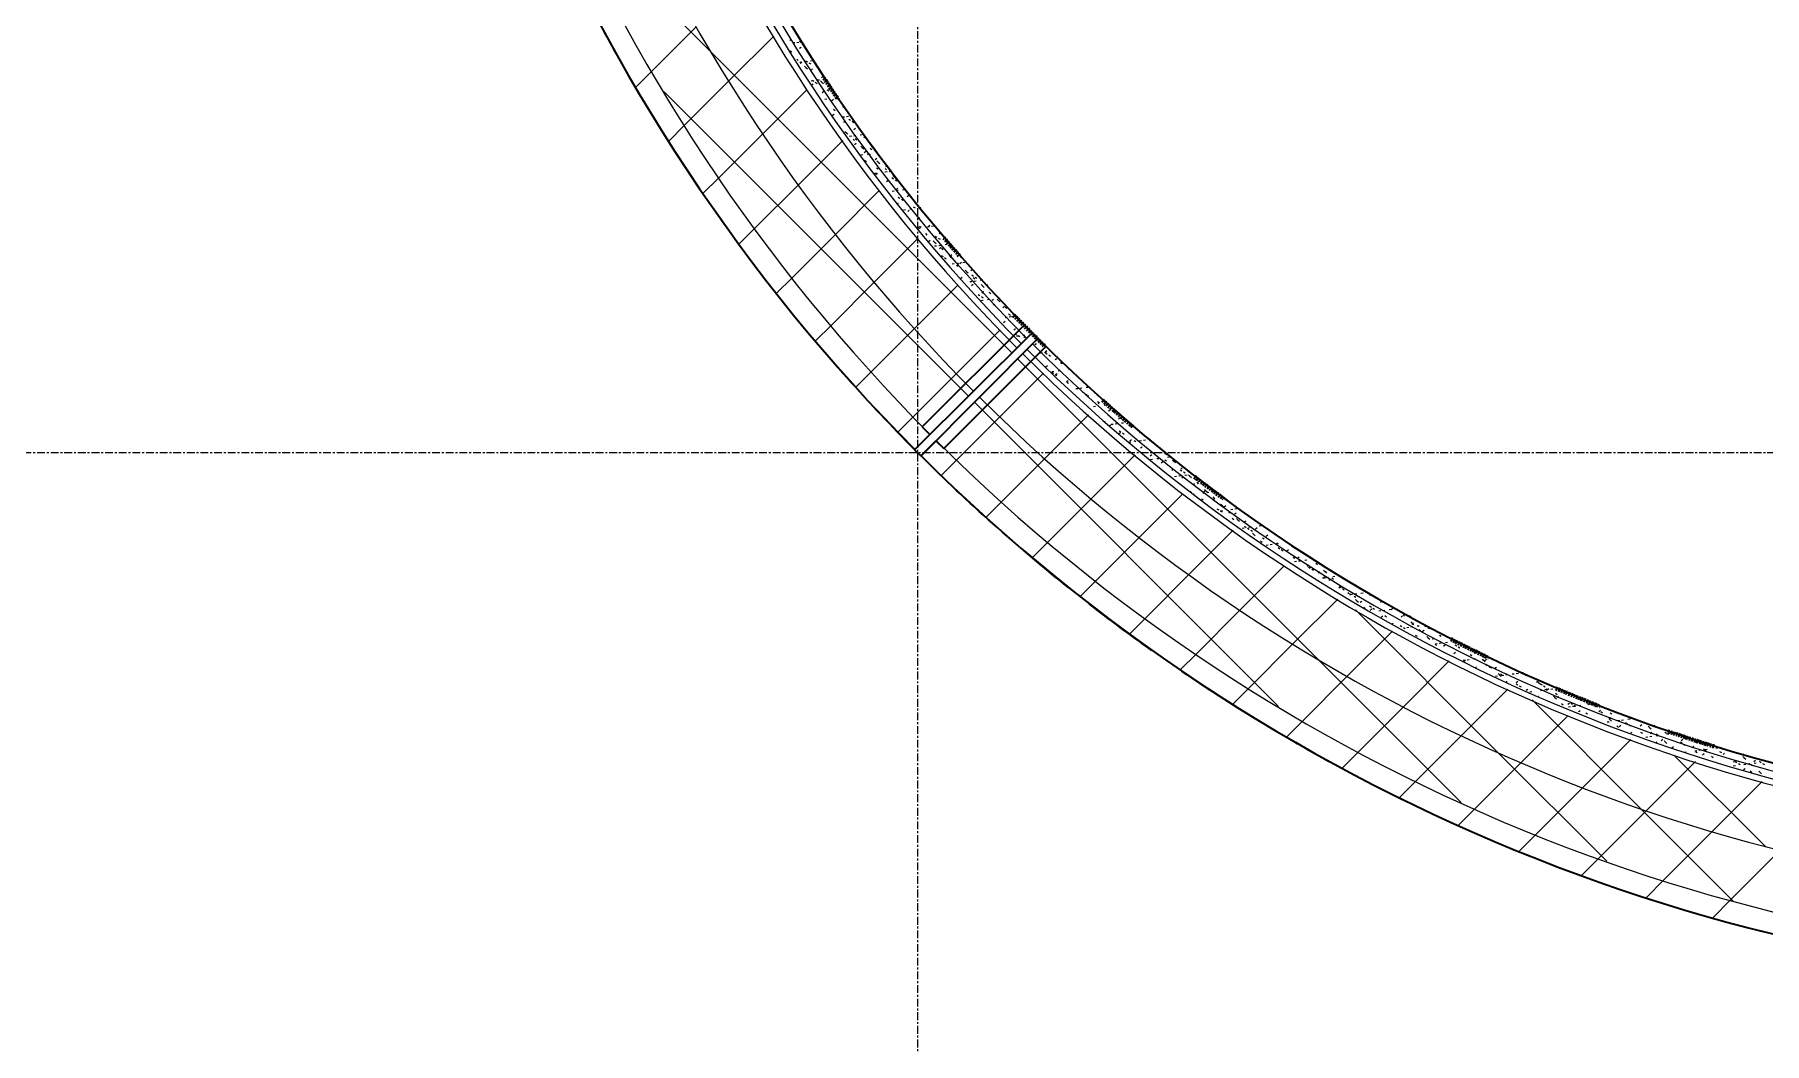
# Model space of a CAD drawing. Header units: millimetres. Extents: x -4948 to 42228, y -4856 to 69378.
# Drawn here: x -1707 to 1115, y -872 to 774 of the extents above; entities that cross this region are included whole.
import ezdxf

# ---------------------------------------------------------------- set-up
doc = ezdxf.new("R2010")
doc.units = ezdxf.units.MM
doc.linetypes.add('Линия сетки', pattern=[22.225, 12.7, -3.175, 3.175, -3.175])
doc.linetypes.add('Штрих 3 х 1_5 мм', pattern=[4.5, 3, -1.5])
for name, color, linetype, lineweight in [('A-AREA', 32, 'Continuous', 9), ('A-FLOR', 192, 'Continuous', 13), ('A-GLAZ', 151, 'Continuous', 13), ('A-WALL', 113, 'Continuous', 13), ('A-WALL-PATT', 111, 'Continuous', 13), ('S-GRID', 1, 'Continuous', 30)]:
    doc.layers.add(name, color=color, linetype=linetype, lineweight=lineweight)
pattern_1 = [(45, (0, 0), (-141.421, 141.421), [])]

# ---------------------------------------------------------------- blocks, each defined once
blk = doc.blocks.new('27ELB-RD-AR-0000-BIM_rvt-1-1 этаж отм_ _0_000 лотки')
at = {"layer": 'A-GLAZ', "lineweight": 9}
h = blk.add_hatch(dxfattribs=at)
h.set_pattern_fill('FP_3', color=252, style=0, pattern_type=2)
h.set_pattern_definition(pattern_1)
h.paths.add_polyline_path([(-271.5, 96.4), (-271.5, 97.1), (-403.7, 239.6), (-394.5, 228.3), (-271.5, 96.4)], flags=0)
h.paths.add_polyline_path([(-512.3, 371.1), (-540.8, 408.6), (-526.3, 388.2)], flags=0)
h.paths.add_polyline_path([(-621.8, 522), (-650.9, 565.4), (-638.9, 546)], flags=0)
h.paths.add_polyline_path([(-721.6, 679.4), (-753.1, 733.7), (-740.9, 710.7), (-722.9, 681.6)], flags=0)
h.paths.add_polyline_path([(-811.2, 842.7), (-842.3, 904.6), (-832, 881.8), (-812.6, 845.3)], flags=0)
h.paths.add_polyline_path([(-890.4, 1011), (-920, 1080.2), (-911.8, 1058.4)], flags=0)
h.paths.add_polyline_path([(-958.8, 1183.8), (-986.3, 1261.1), (-979.9, 1239.8), (-973.6, 1223.1)], flags=0)
h.paths.add_polyline_path([(-1016.2, 1360), (-1040.8, 1446), (-1036, 1425.4)], flags=0)
h.paths.add_polyline_path([(-1062.3, 1538.9), (-1083.1, 1634.1), (-1076.6, 1600.2), (-1074.2, 1589.8)], flags=0)
h.paths.add_polyline_path([(-1097.1, 1719.1), (-1113.2, 1824.6), (-1111.3, 1805.3)], flags=0)
h.paths.add_polyline_path([(-1120.5, 1898.7), (-1130.9, 2016.8), (-1130.2, 1998.2)], flags=0)
h = blk.add_hatch(dxfattribs=at)
h.set_pattern_fill('FP_2', color=252, style=0, pattern_type=2)
h.set_pattern_definition(pattern_1)
h.paths.add_polyline_path([(1833.9, -778.6), (1833.9, -777.6), (1833.9, -778.6)], flags=0)
h.paths.add_polyline_path([(1664.8, -773.1), (1540.7, -762.5), (1642.5, -772.3), (1658.8, -772.9)], flags=0)
h.paths.add_polyline_path([(1833.9, -773), (1833.9, -773), (1833.9, -748)], flags=0)
h.paths.add_polyline_path([(1479.1, -756.4), (1361.1, -739.1), (1447.4, -753.3), (1466.7, -755.2)], flags=0)
h.paths.add_polyline_path([(1294.9, -728.2), (1231.8, -716.2), (1262.9, -723), (1276.1, -725.1)], flags=0)
h.paths.add_polyline_path([(1113, -688.6), (1043.4, -670.7), (1076.4, -680.1), (1108.4, -687.5)], flags=0)
h.paths.add_polyline_path([(934.1, -637.7), (858.4, -613.1), (893.1, -625.3), (903.1, -628.3)], flags=0)
h.paths.add_polyline_path([(759.1, -575.8), (653, -532.4), (713.8, -558.8), (722.2, -562)], flags=0)
h.paths.add_polyline_path([(588.7, -503.4), (487.4, -454.6), (539.2, -481), (546.6, -484.3)], flags=0)
h.paths.add_polyline_path([(423.8, -420.8), (337.6, -373.6), (358.1, -385.8), (375.7, -395.2)], flags=0)
h.paths.add_polyline_path([(265.6, -329), (164, -263.8), (194.2, -284.7), (211.5, -295.4)], flags=0)
h.paths.add_polyline_path([(116, -229.5), (13.1, -154.3), (30.2, -168.3), (114.9, -228.7)], flags=0)
h.paths.add_polyline_path([(-19.8, -127.4), (-129.5, -36.5), (-261.1, 86.7), (-261.1, 86), (-119.8, -45.6), (-29.5, -119.5)], flags=0)
at = {"layer": 'A-AREA', "color": 252, "linetype": 'Штрих 3 х 1_5 мм', "lineweight": 70}
for start, end in [(213.446, 214.3249), (220.3661, 221.1898), (223.9782, 225.5171), (228.2358, 229.6603), (232.3823, 233.6602), (242.9034, 244.3459), (246.9211, 248.5561), (251.0807, 252.7605)]:
    blk.add_arc((1832.4, 2190.4), 2699, start, end, dxfattribs=at)
at = {"layer": 'A-GLAZ', "color": 252, "lineweight": 35}
for p, q in [((-93.1, 299.9), (-259.4, 133.9)), ((-57.8, 264.5), (-93.1, 299.9)), ((-224.1, 98.5), (-57.8, 264.5)), ((-246.7, 121.2), (-271.5, 96.4)), ((-259.4, 133.9), (-246.7, 121.2)), ((-271.5, 96.4), (-261.6, 86.5)), ((-261.6, 86.5), (-236.8, 111.2)), ((-236.8, 111.2), (-224.1, 98.5))]:
    blk.add_line(p, q, dxfattribs=at)
at = {"layer": 'A-GLAZ', "color": 252, "lineweight": 9}
for start, end in [(208.356, 210.6195), (211.8866, 214.2162), (215.3547, 217.8148), (218.6342, 224.865), (225.135, 231.3658), (232.1852, 234.6453), (235.7838, 238.1134), (239.3805, 241.644), (242.9746, 245.2028), (246.5651, 248.7769), (250.1505, 252.36), (253.7281, 255.949)]:
    blk.add_arc((1833.9, 2191.9), 2970.5, start, end, dxfattribs=at)
at = {"layer": 'A-WALL', "color": 252, "lineweight": 35}
for p, q in [((-271.3, 96.9), (-79.9, 287.4)), ((-70.6, 278.1), (-261.1, 86.7))]:
    blk.add_line(p, q, dxfattribs=at)
for radius, start, end in [(2970, 179.6541, 224.8609), (2700, 179.6541, 224.8609), (2700, 225.1391, 270.3459), (2970, 225.1391, 270.3459)]:
    blk.add_arc((1833.9, 2191.9), radius, start, end, dxfattribs=at)
at = {"layer": 'A-WALL', "color": 252, "lineweight": 9}
for radius, start, end in [(2935, 179.6541, 224.8609), (2835, 179.6541, 224.8609), (2735, 179.6541, 224.8609), (2725, 179.6541, 224.8609), (2712.5, 179.6541, 224.8609), (2725, 225.1391, 270.3459), (2712.5, 225.1391, 270.3459), (2735, 225.1391, 270.3459), (2835, 225.1391, 270.3459), (2935, 225.1391, 270.3459)]:
    blk.add_arc((1833.9, 2191.9), radius, start, end, dxfattribs=at)
at = {"layer": 'A-WALL-PATT', "color": 252, "linetype": 'Continuous', "lineweight": 9}
for p, q in [((-601.3, 742.8), (-836.6, 978)), ((-700.7, 713.5), (-627.9, 786.3)), ((-574.1, 698.7), (-501.5, 771.3)), ((-475.4, 764.1), (-472.7, 766.1)), ((-459.5, 762.9), (-456.7, 761.1)), ((-113, 254.4), (-601.3, 742.8)), ((-474.4, 747.1), (-471.6, 745.3)), ((-470.3, 760.1), (-468.4, 760.4)), ((-467.9, 760.5), (-467, 760.6)), ((-463.6, 761), (-460.3, 761.5)), ((-459.2, 751.3), (-456.6, 753.4)), ((-454.2, 759.5), (-452.4, 758.4)), ((-441.3, 740), (-441.2, 740.1)), ((-726.3, 687.9), (-700.7, 713.5)), ((-463.8, 733.6), (-461.4, 731.4)), ((-458.6, 728.8), (-455.3, 729.2)), ((-458.4, 726.9), (-455.8, 728.9)), ((-451.9, 729.7), (-449.6, 730)), ((-451.2, 722), (-448.9, 719.9)), ((-449.3, 731.1), (-446.4, 729.3)), ((-448.9, 730.1), (-448.6, 730.1)), ((-448.9, 719.9), (-448.9, 719.9)), ((-448.9, 719.9), (-446.4, 717.6)), ((-443.9, 727.7), (-441.1, 725.9)), ((-441.6, 731), (-438.3, 731.5)), ((-440.1, 715.9), (-437.9, 717.6)), ((-437.8, 709.8), (-436.2, 708.3)), ((-423.3, 703.6), (-420.7, 705.7)), ((-183.9, 183.9), (-680.1, 680.1)), ((-646.8, 626), (-574.1, 698.7)), ((-519.4, 612), (-447.5, 683.8)), ((-444.1, 697.8), (-443.5, 697.9)), ((-440.2, 698.3), (-436.9, 698.8)), ((-439.7, 691.1), (-437.1, 693.1)), ((-439, 699.3), (-436.2, 697.5)), ((-433.7, 695.9), (-430.8, 694.1)), ((-429.9, 699.7), (-426.6, 700.1)), ((-425.2, 698.2), (-422.8, 696)), ((-422.8, 696), (-422.8, 696)), ((-422.8, 696), (-420.4, 693.8)), ((-422.5, 679.2), (-419.9, 681.2)), ((-414.4, 683.6), (-411.6, 681.8)), ((-411.8, 685.9), (-409.3, 683.7)), ((-418.2, 668.4), (-414.9, 668.8)), ((-406.4, 666.4), (-403.8, 668.5)), ((-404.1, 651.8), (-401.3, 650)), ((-401, 670.6), (-397.6, 671.1)), ((-399.1, 674.3), (-396.8, 672.2)), ((-396.8, 672.2), (-396.8, 672.2)), ((-396.8, 672.2), (-396.5, 671.9)), ((-388.5, 655.1), (-385.9, 657.1)), ((-672.2, 600.6), (-646.8, 626)), ((-405.6, 642), (-403, 644)), ((-389.3, 639.3), (-388.6, 639.4)), ((-388.6, 639.4), (-385.9, 639.7)), ((-387.7, 630.6), (-385, 632.7)), ((-382.6, 640.2), (-379.3, 640.6)), ((-379, 635.8), (-376.1, 634)), ((-373.6, 632.3), (-370.8, 630.5)), ((-591.1, 540.3), (-519.4, 612)), ((-460.6, 529.3), (-388.9, 601)), ((-385.3, 615.5), (-382.9, 613.3)), ((-382.9, 613.3), (-382.9, 613.3)), ((-382.9, 613.3), (-380.4, 611.1)), ((-377.6, 607.9), (-374.2, 608.4)), ((-371.9, 603.2), (-369.4, 601)), ((-370.9, 608.8), (-367.6, 609.3)), ((-370.5, 618.7), (-367.9, 620.8)), ((-369.7, 594.3), (-367.1, 596.3)), ((-368.7, 604), (-365.9, 602.2)), ((-363.3, 600.5), (-360.5, 598.7)), ((-360.6, 610.2), (-357.3, 610.6)), ((-354.4, 606), (-351.7, 608.1)), ((-359.2, 591.6), (-356.9, 589.5)), ((-359.2, 577.5), (-355.9, 577.9)), ((-356.9, 589.5), (-356.9, 589.5)), ((-356.9, 589.5), (-354.4, 587.2)), ((-353.6, 581.5), (-350.9, 583.6)), ((-353.1, 568.7), (-350.3, 566.9)), ((-348.9, 578.8), (-345.8, 579.2)), ((-345.8, 579.4), (-343.4, 577.1)), ((-345.8, 579.2), (-345.6, 579.3)), ((-344.1, 588.3), (-341.2, 586.5)), ((-335.7, 570.2), (-333, 572.3)), ((-333.2, 567.8), (-330.8, 565.6)), ((-330.8, 565.6), (-330.8, 565.6)), ((-330.8, 565.6), (-328.4, 563.4)), ((-616.9, 514.5), (-591.1, 540.3)), ((-337.2, 547.5), (-333.9, 547.9)), ((-334.9, 545.7), (-332.2, 547.8)), ((-333.8, 556.5), (-331, 554.7)), ((-319.9, 549.8), (-316.6, 550.2)), ((-319.8, 555.5), (-317.3, 553.2)), ((-318.5, 558.3), (-316.6, 559.7)), ((-313.3, 550.6), (-310.1, 551.1)), ((-308.6, 540.4), (-305.8, 538.6)), ((-307.2, 543.9), (-304.8, 541.8)), ((-304.8, 541.8), (-304.8, 541.8)), ((-304.8, 541.8), (-302.3, 539.5)), ((-303.3, 537), (-300.5, 535.2)), ((-532.2, 457.7), (-460.6, 529.3)), ((-400.3, 448.2), (-329.3, 519.3)), ((-317.7, 533.8), (-315, 535.9)), ((-308.2, 518.4), (-304.9, 518.9)), ((-301.6, 521.1), (-298.9, 523.2)), ((-301.6, 519.3), (-300.4, 519.4)), ((-300.4, 519.4), (-298.3, 519.7)), ((-298.4, 508.6), (-295.6, 506.8)), ((-291.3, 520.7), (-288, 521.1)), ((-283.7, 509.8), (-281, 511.8)), ((-299, 498), (-298.1, 498.7)), ((-293, 505.2), (-290.2, 503.4)), ((-289.9, 488), (-286.6, 488.4)), ((-282.9, 485.3), (-280.2, 487.4)), ((-279.6, 489.3), (-276.2, 489.7)), ((-273.7, 492.9), (-270.9, 491.1)), ((-262.3, 491.6), (-261.6, 491.7)), ((-557.3, 432.7), (-532.3, 457.7)), ((-267.2, 461.2), (-264.9, 459.1)), ((-266.5, 458.1), (-264.5, 458.4)), ((-265.7, 473.4), (-263.9, 474.8)), ((-264.9, 459.1), (-264.9, 459.1)), ((-264.9, 459.1), (-262.4, 456.8)), ((-263.9, 474.8), (-263, 475.5)), ((-263.5, 461.1), (-260.7, 459.3)), ((-250.6, 460.2), (-247.3, 460.7)), ((-249.6, 460.7), (-246.9, 462.7)), ((-244, 461.1), (-240.7, 461.5)), ((-471.3, 377.2), (-400.3, 448.2)), ((-336.8, 370.3), (-265.7, 441.4)), ((-253.9, 449), (-251.4, 446.7)), ((-248.7, 436.3), (-246.1, 438.3)), ((-241.2, 437.4), (-238.9, 435.2)), ((-238.9, 435.2), (-238.9, 435.2)), ((-238.9, 435.2), (-236.4, 433)), ((-238.9, 428.9), (-235.6, 429.3)), ((-238.3, 445.1), (-235.5, 443.3)), ((-233, 441.7), (-230.1, 439.9)), ((-232.3, 429.8), (-229, 430.2)), ((-231.6, 449.4), (-229, 451.4)), ((-230.8, 424.9), (-228.2, 426.9)), ((-227.8, 425.1), (-225.4, 422.8)), ((-222, 431.1), (-218.6, 431.6)), ((-213.7, 429.4), (-210.9, 427.6)), ((-228.1, 413.3), (-225.2, 411.5)), ((-222.7, 409.9), (-219.9, 408.1)), ((-217.9, 398.8), (-217.3, 398.9)), ((-215.2, 413.5), (-212.8, 411.4)), ((-213.7, 413), (-213.6, 413)), ((-213.6, 413), (-211, 415)), ((-212.8, 411.4), (-212.8, 411.4)), ((-212.8, 411.4), (-210.4, 409.1)), ((-210.4, 409.2), (-210.4, 409.1)), ((-210.3, 399.8), (-206.9, 400.2)), ((-203.4, 397.6), (-200.6, 395.8)), ((-201.8, 401.3), (-199.3, 399)), ((-197.6, 400.3), (-194.9, 402.3)), ((-193, 402.1), (-189.7, 402.5)), ((-496.7, 351.8), (-471.3, 377.2)), ((-407.8, 299.3), (-336.8, 370.3)), ((-196.6, 375.9), (-194.1, 377.8)), ((-189.2, 389.7), (-186.8, 387.5)), ((-186.8, 387.5), (-186.8, 387.5)), ((-186.8, 387.5), (-184.3, 385.3)), ((-181.3, 370.7), (-178, 371.2)), ((-179.6, 388.9), (-177, 391)), ((-178.3, 381.6), (-175.4, 379.8)), ((-175.8, 377.4), (-173.3, 375.1)), ((-174.7, 371.6), (-171.4, 372)), ((-172.9, 378.1), (-170.1, 376.3)), ((-164.4, 372.9), (-161, 373.4)), ((-271.1, 294.6), (-200.3, 365.3)), ((-178.8, 364.5), (-176.2, 366.5)), ((-168, 349.8), (-165.2, 348)), ((-163.1, 365.8), (-160.8, 363.7)), ((-163, 340.2), (-159.7, 340.7)), ((-162.6, 346.3), (-159.8, 344.5)), ((-161.7, 352.6), (-159.3, 354.4)), ((-160.8, 363.7), (-160.8, 363.7)), ((-160.8, 363.7), (-158.3, 361.4)), ((-159.4, 354.3), (-159, 354.6)), ((-153.6, 365.9), (-152.2, 364.9)), ((-152.7, 341.6), (-149.3, 342)), ((-149.7, 353.5), (-147.3, 351.3)), ((-145.5, 339.8), (-142.9, 341.9)), ((-137.1, 342), (-134.8, 339.8)), ((-135.4, 343.9), (-132.9, 344.2)), ((-134.8, 339.8), (-134.8, 339.8)), ((-134.8, 339.8), (-132.3, 337.6)), ((-143.4, 334.1), (-140.5, 332.3)), ((-127.6, 328.5), (-124.9, 330.6)), ((-123.7, 329.7), (-121.2, 327.4)), ((-123.7, 312.5), (-120.7, 312.9)), ((-120.8, 312.9), (-120.4, 313)), ((-118.2, 318), (-115.4, 316.2)), ((-117.1, 313.4), (-113.8, 313.8)), ((-112.8, 314.6), (-110, 312.8)), ((-111.1, 318.1), (-108.7, 316)), ((-110.4, 316.6), (-108.5, 318.1)), ((-108.7, 316), (-108.7, 316)), ((-108.7, 316), (-106.3, 313.7)), ((-106.8, 314.8), (-105.6, 314.9)), ((-432.6, 274.5), (-407.8, 299.3)), ((-341.8, 223.9), (-271.1, 294.6)), ((-202.9, 221.4), (-132.1, 292.1)), ((-126.8, 304.1), (-124.1, 306.1)), ((-109.6, 292.1), (-107, 294.2)), ((-107.9, 286.2), (-105.1, 284.4)), ((-105.4, 282.1), (-102.1, 282.5)), ((-102.6, 282.8), (-99.7, 281)), ((-97.7, 305.8), (-95.2, 303.6)), ((-95.1, 283.4), (-93.5, 283.6)), ((-93.5, 283.6), (-91.7, 283.9)), ((-108.7, 281.6), (-108.7, 281.6)), ((-93.5, 279.4), (-91.2, 281.2)), ((-91.2, 281.2), (-90.9, 281.5)), ((-75.6, 268.1), (-72.9, 270.1)), ((-66.1, 254.4), (-63.8, 254.7)), ((-63.8, 254.7), (-62.8, 254.8)), ((-59.5, 255.2), (-56.2, 255.7)), ((-58.4, 256.2), (-55.8, 258.2)), ((-58.1, 254.5), (-55.3, 252.7)), ((-49.2, 256.6), (-47.7, 256.8)), ((384.8, -243.4), (-103.6, 245)), ((-72.3, 245.5), (-72.1, 245.7)), ((-57.5, 231.8), (-55, 233.8)), ((-52.8, 251.1), (-49.9, 249.3)), ((-42.3, 243.5), (-39.6, 245.5)), ((-33.5, 238.8), (-30.7, 237)), ((-24.4, 232.1), (-22.7, 233.4)), ((-20.2, 227.5), (-16.9, 228)), ((-366.8, 198.9), (-341.8, 223.9)), ((-273.6, 150.7), (-202.9, 221.4)), ((-132, 150.9), (-61.3, 221.6)), ((-47.8, 223.9), (-44.5, 224.3)), ((-47.7, 222.6), (-45, 220.9)), ((-42.5, 219.3), (-39.7, 217.5)), ((-41.5, 219), (-38.8, 221)), ((-37.5, 225.2), (-34.1, 225.7)), ((-23.6, 207.7), (-20.9, 209.7)), ((-23.2, 207), (-20.4, 205.2)), ((-6.4, 195.8), (-3.7, 197.8)), ((8.4, 198.4), (11.8, 198.8)), ((322.2, -322.2), (-174.1, 174.1)), ((-8.5, 196.2), (-5.2, 196.6)), ((-1.9, 197), (1.4, 197.5)), ((1.9, 191), (4.8, 189.2)), ((7.3, 187.5), (10.1, 185.7)), ((9.7, 183), (11.6, 184.5)), ((11.6, 184.5), (12.4, 185.1)), ((26.6, 175.3), (29.4, 173.5)), ((27.6, 171.7), (30.3, 173.8)), ((37.4, 169.3), (40.7, 169.8)), ((44, 170.2), (45, 170.3)), ((-298.4, 125.9), (-273.6, 150.7)), ((-202.7, 80.1), (-132, 150.9)), ((-58.8, 82.6), (11.9, 153.4)), ((12.9, 166.1), (13.1, 166.1)), ((20.2, 167.1), (23.5, 167.5)), ((31, 149.2), (31.1, 149.3)), ((38.1, 142.7), (39.7, 141.7)), ((44.8, 159.8), (47.5, 161.9)), ((51.7, 159.2), (54.6, 157.4)), ((57.1, 155.8), (59.9, 154)), ((60.9, 147.1), (63.6, 149.1)), ((46, 135.6), (48.3, 137.4)), ((49.1, 138), (52.4, 138.4)), ((55.7, 138.9), (59, 139.3)), ((61.9, 122.7), (64.4, 124.7)), ((62, 127.4), (64.8, 125.6)), ((66, 140.2), (69.4, 140.7)), ((67.4, 124), (70.2, 122.2)), ((78.9, 135.8), (81.5, 137.8)), ((79.7, 111.3), (82.3, 113.3)), ((96, 123.9), (98.1, 125.4)), ((110.6, 115), (113, 112.8)), ((111.9, 113.4), (112.7, 113.5)), ((17.2, 17.2), (88.3, 88.3)), ((78.7, 109), (81.1, 109.3)), ((86.6, 111.7), (89.5, 109.9)), ((95, 111.2), (95.7, 111.2)), ((95.7, 111.2), (98.3, 111.6)), ((96.8, 99.4), (99.5, 101.4)), ((101.6, 112), (104.9, 112.5)), ((111.8, 95.7), (114.6, 93.9)), ((112.1, 111.1), (113.9, 112.5)), ((112.9, 86.7), (115.6, 88.7)), ((117.2, 92.3), (120, 90.5)), ((123.2, 103.4), (125.5, 101.3)), ((125.5, 101.3), (125.5, 101.3)), ((125.5, 101.3), (128, 99)), ((136.6, 91.2), (139.1, 88.9)), ((140.9, 84.3), (144.2, 84.8)), ((-227.5, 55.3), (-202.7, 80.1)), ((-129.5, 11.9), (-58.8, 82.6)), ((113.4, 80.7), (116.6, 81.1)), ((123.6, 82), (127, 82.5)), ((130.9, 75.3), (133.5, 77.4)), ((136.4, 80), (139.3, 78.2)), ((148.1, 63.4), (150.7, 65.5)), ((149.2, 79.6), (151.6, 77.4)), ((151.6, 77.4), (151.6, 77.4)), ((151.6, 77.4), (154.1, 75.2)), ((161.6, 64), (164.4, 62.2)), ((162.6, 67.3), (165.1, 65.1)), ((167, 60.6), (169.8, 58.8)), ((152.6, 53), (155.9, 53.4)), ((159.2, 53.8), (162.5, 54.3)), ((164.2, 50.7), (166.8, 52.8)), ((169.5, 55.2), (172.9, 55.6)), ((175.3, 55.7), (177.6, 53.6)), ((177.2, 28.8), (180.1, 27)), ((177.6, 53.6), (177.6, 53.6)), ((177.6, 53.6), (180.1, 51.3)), ((182.1, 39.4), (183, 40)), ((183, 40), (184.8, 41.4)), ((186.2, 48.3), (189.1, 46.5)), ((188.7, 43.5), (191.1, 41.2)), ((199.5, 27.6), (201.9, 29.5)), ((201.3, 31.9), (203.6, 29.7)), ((203.6, 29.7), (203.6, 29.7)), ((203.6, 29.7), (206.1, 27.5)), ((211.4, 32.2), (214.2, 30.4)), ((215.4, 28.4), (218.8, 28.8)), ((216.8, 28.8), (219.6, 27)), ((-154.5, -13.1), (-129.5, 11.9)), ((-53.8, -53.8), (17.2, 17.2)), ((95.1, -46.3), (166.2, 24.7)), ((182.9, 24.1), (184.6, 24.3)), ((196.5, 16.5), (199.3, 14.7)), ((198.5, 26.1), (201.1, 26.5)), ((199.3, 27.5), (199.5, 27.6)), ((201.1, 26.5), (201.8, 26.6)), ((205.1, 27), (208.4, 27.4)), ((214.7, 19.6), (217.2, 17.3)), ((215.4, 14.8), (216.4, 15.6)), ((216.4, 15.6), (218, 16.8)), ((221.7, 0.4), (224.5, -1.4)), ((227.3, 8), (228.4, 7)), ((228.4, 7), (229.7, 5.9)), ((229.7, 5.9), (229.7, 5.9)), ((229.7, 5.9), (232.1, 3.6)), ((233.3, 3.4), (233.4, 3.5)), ((233.4, 3.5), (236, 5.5)), ((236.1, 16.5), (238.9, 14.7)), ((251, 0.2), (254.3, 0.6)), ((227, -3), (229.9, -4.8)), ((227.1, -3), (230.5, -2.5)), ((240.7, -4.2), (243.2, -6.5)), ((244.4, -0.7), (247.7, -0.3)), ((246.3, -15.3), (249.1, -17.1)), ((250.5, -8.5), (253.1, -6.4)), ((253.4, -15.8), (255.7, -18)), ((255.7, -18), (255.7, -18)), ((255.7, -18), (258.2, -20.2)), ((266.6, -21.2), (267.3, -20.6)), ((266.7, -28.1), (269.2, -30.4)), ((267.3, -20.6), (269.3, -19.2)), ((290.3, -27.5), (293.6, -27.1)), ((296.9, -26.7), (297.3, -26.6)), ((-78.6, -78.6), (-53.8, -53.8)), ((24.1, -117.3), (95.1, -46.3)), ((176.7, -106.1), (248.2, -34.6)), ((262.7, -31.2), (266, -30.7)), ((271.5, -31.3), (274.3, -33.1)), ((273, -29.8), (276.4, -29.4)), ((276.8, -34.7), (279.7, -36.5)), ((279.4, -39.7), (281.7, -41.8)), ((281.7, -41.8), (281.7, -41.8)), ((281.7, -41.8), (284.2, -44.1)), ((284.5, -32.5), (287.2, -30.5)), ((292.8, -51.9), (295.3, -54.2)), ((296.1, -47), (298.9, -48.8)), ((301.7, -44.4), (304.4, -42.4)), ((318.2, -56.9), (320.5, -55.1)), ((318.9, -56.7), (322.3, -56.2)), ((336.2, -54.4), (336.2, -54.4)), ((302, -58.9), (305.3, -58.4)), ((308.6, -58), (311.9, -57.6)), ((317.8, -57.1), (318.2, -56.9)), ((321.3, -63), (324.1, -64.8)), ((326.6, -66.4), (329.5, -68.2)), ((335.7, -68.5), (338.4, -66.4)), ((345.9, -78.7), (348.8, -80.5)), ((352.9, -80.4), (353.3, -80.1)), ((353.3, -80.1), (355.6, -78.3)), ((354.5, -84.9), (357.8, -84.4)), ((364.8, -83.5), (368.2, -83.1)), ((369.6, -76.2), (372, -78.4)), ((372, -78.4), (372, -78.4)), ((372, -78.4), (374.4, -80.6)), ((104.9, -178), (176.5, -106.3)), ((259.7, -164.6), (331.3, -92.9)), ((347.9, -85.7), (351.2, -85.3)), ((369, -93.1), (371.4, -91.3)), ((371.1, -94.8), (373.9, -96.6)), ((371.4, -91.3), (371.7, -91.1)), ((376.5, -98.2), (379.3, -100)), ((383, -88.5), (385.5, -90.8)), ((387, -104.4), (389.6, -102.4)), ((389.6, -102.4), (389.6, -102.4)), ((393.8, -112.6), (397.1, -112.1)), ((395.7, -100.1), (398, -102.2)), ((395.7, -110.5), (398.6, -112.3)), ((398, -102.2), (398, -102.2)), ((398, -102.2), (400.5, -104.5)), ((400.4, -111.7), (403.7, -111.3)), ((409, -112.4), (411.5, -114.6)), ((410.7, -110.3), (414, -109.9)), ((-1.3, -142.7), (24.1, -117.3)), ((404.1, -116.3), (406.8, -114.3)), ((420.3, -129.1), (422.9, -127)), ((420.9, -126.5), (423.7, -128.3)), ((421.7, -123.9), (424, -126.1)), ((424, -126.1), (424, -126.1)), ((424, -126.1), (426.5, -128.3)), ((426.3, -129.9), (429.1, -131.7)), ((435.1, -136.2), (437.6, -138.5)), ((438.2, -140.4), (440.8, -138.3)), ((439.7, -139.4), (443, -139)), ((446.3, -138.5), (447.7, -138.3)), ((447.7, -138.3), (449.6, -138.1)), ((456.6, -137.2), (459.9, -136.7)), ((470.7, -140.5), (472.6, -139)), ((187.5, -236.8), (259.1, -165.1)), ((346.2, -219.5), (418.8, -146.9)), ((445.5, -142.2), (448.4, -144)), ((677.8, -394.9), (447.4, -164.6)), ((447.7, -147.8), (450.1, -149.9)), ((450.1, -149.9), (450.1, -149.9)), ((450.1, -149.9), (452.5, -152.2)), ((455.4, -152.3), (458, -150.2)), ((461.1, -160.1), (463.6, -162.3)), ((470.7, -158.2), (473.5, -160)), ((471.5, -165), (474.1, -163)), ((476.1, -161.6), (478.9, -163.4)), ((485.6, -166.2), (488.9, -165.8)), ((488.6, -151.9), (490.8, -150.2)), ((492.2, -165.4), (492.4, -165.4)), ((492.4, -165.4), (495.5, -164.9)), ((502.5, -164), (505.8, -163.6)), ((505.8, -163.8), (508.4, -161.7)), ((514.7, -163), (516.7, -164.9)), ((79.8, -203), (104.9, -178)), ((489.4, -176.3), (492.1, -174.3)), ((495.3, -173.9), (498.2, -175.7)), ((507.5, -187.5), (509.2, -186.2)), ((520.5, -189.9), (523.3, -191.7)), ((521.9, -176.5), (524.5, -174.4)), ((525.3, -172.8), (527.8, -175)), ((525.9, -193.4), (528.7, -195.2)), ((531.5, -193.1), (534.8, -192.6)), ((534.9, -173.8), (537.7, -175.6)), ((538, -184.3), (540.3, -186.5)), ((538.1, -192.2), (541.4, -191.8)), ((539.8, -187.8), (542.5, -185.8)), ((540.3, -186.5), (540.3, -186.5)), ((540.3, -186.5), (542.8, -188.8)), ((548.4, -190.9), (551.7, -190.4)), ((551.3, -196.6), (553.8, -198.9)), ((560.1, -189.9), (562.9, -191.7)), ((565.4, -193.3), (568.2, -195.1)), ((273.5, -292.2), (346.2, -219.5)), ((434.1, -273), (508, -199.1)), ((545.2, -205.6), (548, -207.4)), ((557, -199.7), (557.1, -199.6)), ((557.1, -199.6), (559.6, -197.7)), ((564, -208.2), (566.3, -210.3)), ((566.3, -210.3), (566.3, -210.3)), ((566.3, -210.3), (568.8, -212.6)), ((573.1, -212.4), (575.8, -210.4)), ((577.4, -219.9), (580.7, -219.5)), ((577.4, -220.5), (579.9, -222.7)), ((584, -219.1), (587.3, -218.6)), ((584.7, -205.6), (587.5, -207.4)), ((591, -223.8), (593.7, -221.7)), ((594.3, -217.7), (597.6, -217.3)), ((609.9, -221.6), (612.7, -223.4)), ((611.6, -215.4), (613.2, -215.2)), ((615.2, -225), (618.1, -226.8)), ((623.5, -223.9), (626, -222)), ((161.9, -262.4), (187.5, -236.8)), ((620, -478.6), (384.8, -243.4)), ((526.5, -322), (600.5, -248)), ((608.2, -235.7), (610.9, -233.6)), ((623.3, -246.8), (626.6, -246.3)), ((624.3, -248.4), (627, -246.4)), ((629.9, -245.9), (633.2, -245.5)), ((634.5, -237.3), (637.3, -239.1)), ((640.2, -244.5), (641.6, -244.4)), ((641.4, -235.3), (644.1, -233.2)), ((641.6, -233.2), (644.1, -235.4)), ((641.6, -244.4), (643.5, -244.1)), ((654.2, -244.8), (656.6, -246.9)), ((656.6, -246.9), (656.6, -246.9)), ((656.6, -246.9), (659, -249.2)), ((657.5, -242.3), (660.8, -241.8)), ((658.6, -247.2), (661.3, -245.1)), ((659.7, -253.3), (662.5, -255.1)), ((664, -241.4), (664.9, -241.3)), ((361, -346.1), (434.1, -273)), ((643.2, -259), (644.9, -257.7)), ((665, -256.7), (667.9, -258.5)), ((667.6, -257), (670.1, -259.3)), ((674.7, -259.9), (675.1, -259.6)), ((675.1, -259.6), (677.4, -257.8)), ((675.8, -272.7), (679.1, -272.3)), ((680.3, -268.6), (682.6, -270.8)), ((682.6, -270.8), (682.6, -270.8)), ((682.6, -270.8), (685.1, -273)), ((684.3, -269), (687.1, -270.8)), ((686.1, -271.4), (689.4, -270.9)), ((692.7, -271.2), (695.3, -269.2)), ((693.6, -280.9), (695.1, -282.2)), ((703.4, -269.1), (706.7, -268.7)), ((709.8, -283.1), (712.5, -281.1)), ((709.9, -268.2), (713.3, -267.8)), ((720.3, -266.9), (721.6, -266.7)), ((723.9, -269), (726.7, -270.8)), ((725.2, -271.4), (727.7, -269.4)), ((743.1, -282.7), (745.7, -280.7)), ((744.5, -281.3), (746.8, -283.5)), ((248, -317.7), (273.5, -292.2)), ((620.6, -369.3), (696.3, -293.7)), ((709.5, -285.1), (712.3, -286.9)), ((714.8, -288.5), (717.7, -290.3)), ((726, -295.8), (728.6, -293.8)), ((732, -298.2), (735.3, -297.8)), ((746.4, -305.2), (746.5, -305.1)), ((746.8, -283.5), (746.8, -283.5)), ((746.8, -283.5), (749.3, -285.7)), ((749, -285), (751.9, -286.8)), ((749.3, -295.9), (752.6, -295.5)), ((754.4, -288.4), (757.2, -290.2)), ((755.8, -295.1), (759.2, -294.6)), ((757.9, -293.6), (760.3, -295.9)), ((760.3, -294.6), (762.9, -292.6)), ((766.2, -293.7), (769.5, -293.3)), ((770.5, -305.2), (772.8, -307.3)), ((772.8, -307.3), (772.8, -307.3)), ((772.8, -307.3), (775.3, -309.6)), ((773.7, -300.7), (776.5, -302.5)), ((776.4, -307.3), (778.3, -305.8)), ((778.3, -305.8), (779, -305.3)), ((452.6, -395.9), (526.5, -322)), ((718.3, -413.1), (793.9, -337.5)), ((912.8, -488.6), (735.6, -311.3)), ((783.9, -317.4), (786.4, -319.7)), ((794.3, -318.6), (797, -316.6)), ((795.2, -322.8), (798.5, -322.3)), ((798.8, -316.7), (801.7, -318.5)), ((801.7, -321.9), (805.1, -321.5)), ((804.2, -320.1), (807, -321.9)), ((811.5, -330.6), (814.1, -328.5)), ((812.1, -320.6), (815.4, -320.1)), ((812.1, -320.6), (812.1, -320.6)), ((823.5, -332.4), (826.3, -334.2)), ((826.8, -318.8), (829.4, -316.8)), ((829.3, -318.3), (832.7, -317.8)), ((834.7, -317.9), (837, -320)), ((835.9, -317.4), (838.6, -317.1)), ((837, -320), (837, -320)), ((837, -320), (839.5, -322.3)), ((839.6, -317.4), (841.2, -318.5)), ((843.7, -320.1), (846.6, -321.9)), ((844.7, -330.1), (847.4, -328.1)), ((848.1, -330.1), (850.6, -332.4)), ((863, -332.3), (865.9, -334.1)), ((335.6, -371.5), (361, -346.1)), ((858, -347.4), (861.3, -347)), ((860.7, -341.7), (863.1, -343.9)), ((861.9, -342), (864.5, -340)), ((863.1, -343.9), (863.1, -343.9)), ((863.1, -343.9), (865.5, -346.1)), ((864.5, -340), (864.5, -340)), ((874.1, -354), (876.6, -356.3)), ((875.2, -345.1), (877.5, -344.8)), ((877.5, -344.8), (878.6, -344.7)), ((878, -354.8), (880.7, -352.7)), ((881.8, -344.3), (885.1, -343.8)), ((888.2, -348.4), (889.8, -349.4)), ((889.8, -349.4), (891, -350.2)), ((892.1, -342.9), (895.5, -342.5)), ((893.6, -351.8), (896.4, -353.6)), ((895.1, -341.6), (897.8, -339.6)), ((896.9, -365.4), (898.6, -364)), ((912.3, -353.5), (915, -351.5)), ((912.8, -364.1), (915.7, -365.9)), ((924.9, -354.4), (927.3, -356.6)), ((927.3, -356.6), (927.3, -356.6)), ((927.3, -356.6), (929.8, -358.8)), ((928.4, -366.2), (930.6, -364.6)), ((930.6, -364.6), (931.1, -364.2)), ((934.7, -352.8), (935.9, -353.5)), ((938.3, -366.7), (939.7, -367.9)), ((952.4, -364), (955.2, -365.8)), ((961.9, -366.6), (965.2, -366.2)), ((962.7, -365), (964.3, -363.8)), ((545.1, -444.9), (620.6, -369.3)), ((857.5, -574.6), (677.8, -394.9)), ((819.1, -453.7), (896.8, -376)), ((921.1, -372), (924.5, -371.5)), ((927.7, -371.1), (931, -370.7)), ((938, -369.7), (941.4, -369.3)), ((938, -380.1), (940, -381.4)), ((939.7, -367.9), (940.8, -369)), ((946.3, -377.6), (949, -375.5)), ((951, -378.3), (953.3, -380.4)), ((953.3, -380.4), (953.3, -380.4)), ((953.3, -380.4), (955.8, -382.7)), ((955.3, -367.5), (958.6, -367)), ((963.5, -389.5), (966.2, -387.4)), ((977.6, -380), (980.4, -381.8)), ((978.8, -377.7), (981.5, -375.7)), ((979.4, -381.2), (980.4, -381.8)), ((982.9, -383.5), (985.7, -385.3)), ((996.8, -389), (999.1, -387.2)), ((998.3, -387.9), (999.4, -387)), ((1001.2, -394.3), (1004.5, -393.9)), ((1002.5, -379.4), (1005, -381.7)), ((1007.8, -393.4), (1011.1, -393)), ((1015.2, -391), (1017.5, -393.1)), ((1017, -392.7), (1017.5, -393.1)), ((1017.5, -393.1), (1017.5, -393.1)), ((1017.5, -393.1), (1020, -395.4)), ((1017.5, -393.1), (1017.5, -393.1)), ((1017.5, -393.1), (1018.3, -393.9)), ((1018.1, -392.1), (1021.4, -391.6)), ((1018.6, -380.9), (1019.9, -381.8)), ((1022.5, -383.4), (1025.3, -385.2)), ((1029.3, -389.2), (1031.9, -387.2)), ((1035.4, -389.8), (1038.7, -389.4)), ((1042, -388.9), (1044.4, -388.6)), ((426.3, -422.2), (452.6, -395.9)), ((642.6, -488.7), (718.3, -413.1)), ((922.2, -492), (1002.2, -412)), ((1116.3, -550.7), (967.2, -401.5)), ((983.9, -396.6), (987.2, -396.1)), ((1002.2, -395.7), (1005, -397.5)), ((1013.9, -401), (1016.6, -398.9)), ((1028.6, -403.3), (1031, -405.5)), ((1041.7, -395.7), (1044.6, -397.5)), ((1047.2, -400.5), (1049.8, -398.5)), ((1064, -418.9), (1067.3, -418.5)), ((1064.4, -412.4), (1067, -410.4)), ((1066.9, -411.7), (1069.7, -413.5)), ((1072.3, -415.1), (1075.1, -416.9)), ((1079.4, -403.7), (1081.7, -405.8)), ((1079.7, -400.7), (1081.1, -399.6)), ((1080.5, -425.2), (1083.1, -423.1)), ((1081.3, -416.6), (1084.6, -416.2)), ((1081.7, -405.8), (1081.7, -405.8)), ((1081.7, -405.8), (1084.2, -408.1)), ((1087.9, -415.8), (1091.2, -415.3)), ((1090.6, -415.4), (1091.2, -415.3)), ((1092.8, -416), (1095.3, -418.2)), ((1092.8, -416), (1093, -416.1)), ((1097.6, -412), (1100.3, -410)), ((1098.2, -414.4), (1101.5, -414)), ((1106.5, -411.6), (1109.3, -413.4)), ((1111.8, -415), (1114.6, -416.8)), ((519.8, -470.1), (545.1, -444.9)), ((1030.4, -525.2), (1110.8, -444.8)), ((1091.5, -427.4), (1094.4, -429.2)), ((1105.4, -427.5), (1107.8, -429.7)), ((1107.8, -429.7), (1107.8, -429.7)), ((1107.8, -429.7), (1110.2, -432)), ((741.3, -531.5), (819.1, -453.7)), ((615.2, -516.1), (642.6, -488.7)), ((844.4, -569.8), (922.2, -492)), ((1063.7, -639.5), (912.8, -488.6)), ((715, -557.8), (741.3, -531.5)), ((950.1, -605.6), (1030.4, -525.2)), ((1059, -638.1), (1140.8, -556.2)), ((816.5, -597.7), (844.4, -569.8)), ((922.1, -633.6), (950.1, -605.6)), ((1030.9, -666.1), (1059, -638.1))]:
    blk.add_line(p, q, dxfattribs=at)
blk = doc.blocks.new('27ELB-RD-KR2-0000-BIM_rvt-1-1 этаж отм_ _0_000 лотки')
at = {"layer": 'A-FLOR', "color": 252, "lineweight": 15}
for start, end in [(212.3557, 214.4403), (216.1967, 218.294), (220.0378, 222.1496), (223.8788, 226.1286), (227.8425, 229.985), (231.685, 233.8439), (235.5274, 237.706), (239.3816, 241.572), (243.213, 245.4435), (247.0544, 249.3222), (250.8968, 253.2115)]:
    blk.add_arc((1833.9, 2192.1), 2700, start, end, dxfattribs=at)
at = {"layer": 'S-GRID', "color": 252, "linetype": 'Линия сетки', "lineweight": 9}
for p, q in [((-266.1, -4856.4), (-266.1, 68377.9)), ((-4948, 92.1), (41228.1, 92.1))]:
    blk.add_line(p, q, dxfattribs=at)

msp = doc.modelspace()

# ---------------------------------------------------------------- block references
at = {"lineweight": 5}
for name in ['27ELB-RD-KR2-0000-BIM_rvt-1-1 этаж отм_ _0_000 лотки', '27ELB-RD-AR-0000-BIM_rvt-1-1 этаж отм_ _0_000 лотки']:
    msp.add_blockref(name, (0, 0), dxfattribs=at)

doc.saveas('drawing.dxf')
